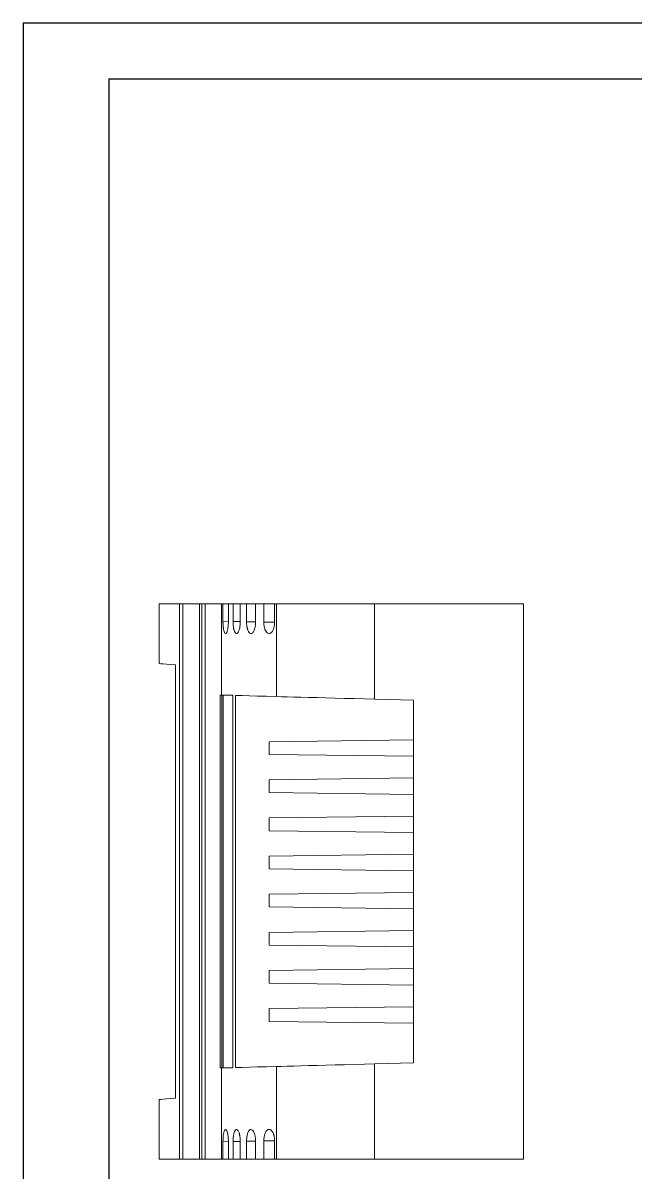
# Model space of a CAD drawing. Header units: inches. Extents: x 2044 to 3108, y 573 to 849.
# Drawn here: x 2509.5 to 2581.9, y 713.8 to 849.5 of the extents above; entities that cross this region are included whole.
import ezdxf

# ---------------------------------------------------------------- set-up
doc = ezdxf.new("R2010")
doc.units = ezdxf.units.IN

msp = doc.modelspace()

# ---------------------------------------------------------------- linework, layer by layer
for p, q in [((2509.541, 849.489), (2900.636, 849.489)), ((2509.541, 849.489), (2509.541, 572.957)), ((2519.661, 842.905), (2894.052, 842.905)), ((2519.661, 842.905), (2519.661, 579.541))]:
    msp.add_line(p, q)
at = {"color": 7, "linetype": 'Continuous', "lineweight": 15}
for p, q in [((2525.601, 780.94), (2525.601, 773.909)), ((2525.601, 780.94), (2527.985, 780.94)), ((2527.985, 715.44), (2527.985, 780.94)), ((2527.985, 780.94), (2528.41, 780.94)), ((2528.41, 780.94), (2528.41, 715.44)), ((2528.41, 780.94), (2530.366, 780.94)), ((2530.366, 780.94), (2530.366, 715.44)), ((2530.366, 780.94), (2530.626, 780.94)), ((2530.626, 780.94), (2530.626, 715.44)), ((2530.626, 780.94), (2531.025, 780.94)), ((2531.025, 715.44), (2531.025, 780.94)), ((2531.025, 780.94), (2532.971, 780.94)), ((2532.971, 780.94), (2532.971, 770.19)), ((2532.971, 780.94), (2533.132, 780.94)), ((2533.132, 778.894), (2533.132, 780.94)), ((2533.77, 780.94), (2533.132, 780.94)), ((2533.77, 780.94), (2533.77, 778.883)), ((2533.77, 780.94), (2534.321, 780.94)), ((2534.321, 778.871), (2534.321, 780.94)), ((2535.171, 780.94), (2534.321, 780.94)), ((2535.171, 780.94), (2535.171, 778.854)), ((2535.171, 780.94), (2535.915, 780.94)), ((2535.915, 778.839), (2535.915, 780.94)), ((2536.978, 780.94), (2535.915, 780.94)), ((2536.978, 780.94), (2536.978, 778.819)), ((2536.978, 780.94), (2537.946, 780.94)), ((2537.946, 778.8), (2537.946, 780.94)), ((2539.223, 780.94), (2537.946, 780.94)), ((2539.223, 780.94), (2539.223, 778.774)), ((2539.223, 780.94), (2539.435, 780.94)), ((2539.435, 770.013), (2539.435, 780.94)), ((2539.435, 780.94), (2551.01, 780.94)), ((2551.01, 780.94), (2551.01, 769.71)), ((2551.01, 780.94), (2568.601, 780.94)), ((2568.601, 715.44), (2568.601, 780.94)), ((2527.515, 773.741), (2527.515, 722.639)), ((2532.812, 726.19), (2532.812, 770.19)), ((2532.812, 770.19), (2532.971, 770.19)), ((2532.971, 770.19), (2534.311, 770.19)), ((2533.005, 726.19), (2533.005, 770.19)), ((2533.168, 770.19), (2533.168, 726.19)), ((2534.311, 770.19), (2534.311, 726.19)), ((2534.595, 726.24), (2534.595, 770.14)), ((2551.01, 769.71), (2555.601, 769.59)), ((2555.601, 769.59), (2555.601, 726.79)), ((2555.601, 764.914), (2538.595, 764.69)), ((2538.595, 764.69), (2538.595, 763.19)), ((2538.595, 763.19), (2555.601, 762.966)), ((2555.601, 760.414), (2538.595, 760.19)), ((2538.595, 760.19), (2538.595, 758.69)), ((2538.595, 758.69), (2555.601, 758.466)), ((2555.601, 755.914), (2538.595, 755.69)), ((2538.595, 755.69), (2538.595, 754.19)), ((2538.595, 754.19), (2555.601, 753.966)), ((2555.601, 751.414), (2538.595, 751.19)), ((2538.595, 751.19), (2538.595, 749.69)), ((2538.595, 749.69), (2555.601, 749.466)), ((2538.595, 746.69), (2555.601, 746.914)), ((2538.595, 745.19), (2538.595, 746.69)), ((2555.601, 744.966), (2538.595, 745.19)), ((2538.595, 742.19), (2555.601, 742.414)), ((2538.595, 740.69), (2538.595, 742.19)), ((2555.601, 740.466), (2538.595, 740.69)), ((2538.595, 737.69), (2555.601, 737.914)), ((2538.595, 736.19), (2538.595, 737.69)), ((2555.601, 735.966), (2538.595, 736.19)), ((2538.595, 733.19), (2555.601, 733.414)), ((2538.595, 731.69), (2538.595, 733.19)), ((2555.601, 731.466), (2538.595, 731.69)), ((2532.971, 726.19), (2532.812, 726.19)), ((2532.971, 726.19), (2532.971, 715.44)), ((2534.311, 726.19), (2532.971, 726.19)), ((2539.435, 715.44), (2539.435, 726.367)), ((2555.601, 726.79), (2551.01, 726.67)), ((2551.01, 726.67), (2551.01, 715.44)), ((2525.601, 722.471), (2525.601, 715.44)), ((2533.132, 717.485), (2533.132, 715.44)), ((2533.77, 715.44), (2533.77, 717.498)), ((2534.321, 717.509), (2534.321, 715.44)), ((2535.171, 715.44), (2535.171, 717.526)), ((2535.915, 717.541), (2535.915, 715.44)), ((2536.978, 715.44), (2536.978, 717.561)), ((2537.946, 717.58), (2537.946, 715.44)), ((2539.223, 715.44), (2539.223, 717.606)), ((2525.601, 715.44), (2527.985, 715.44)), ((2528.41, 715.44), (2527.985, 715.44)), ((2528.41, 715.44), (2530.366, 715.44)), ((2530.626, 715.44), (2530.366, 715.44)), ((2530.626, 715.44), (2531.025, 715.44)), ((2532.971, 715.44), (2531.025, 715.44)), ((2532.971, 715.44), (2533.132, 715.44)), ((2533.77, 715.44), (2533.132, 715.44)), ((2533.77, 715.44), (2534.321, 715.44)), ((2535.171, 715.44), (2534.321, 715.44)), ((2535.171, 715.44), (2535.915, 715.44)), ((2536.978, 715.44), (2535.915, 715.44)), ((2536.978, 715.44), (2537.946, 715.44)), ((2539.223, 715.44), (2537.946, 715.44)), ((2539.223, 715.44), (2539.435, 715.44)), ((2551.01, 715.44), (2539.435, 715.44)), ((2551.01, 715.44), (2568.601, 715.44))]:
    msp.add_line(p, q, dxfattribs=at)
at = {"color": 8, "linetype": 'Continuous', "lineweight": 15}
for p, q in [((2533.132, 778.894), (2533.77, 778.881)), ((2534.321, 778.871), (2535.171, 778.855)), ((2535.915, 778.839), (2536.978, 778.818)), ((2537.946, 778.8), (2539.223, 778.774)), ((2533.77, 717.498), (2533.132, 717.485)), ((2535.171, 717.525), (2534.321, 717.509)), ((2536.977, 717.562), (2535.915, 717.541)), ((2539.223, 717.606), (2537.946, 717.58))]:
    msp.add_line(p, q, dxfattribs=at)
at = {"color": 7, "linetype": 'Continuous', "lineweight": 15, "flags": 128}
for points in [[(2525.601, 773.909), (2525.654, 773.904), (2525.814, 773.89), (2526.081, 773.867), (2526.453, 773.834), (2526.931, 773.792), (2527.515, 773.741)], [(2534.595, 770.14), (2535.379, 770.12), (2536.255, 770.097), (2537.225, 770.071), (2538.285, 770.043), (2539.435, 770.013)], [(2551.01, 769.71), (2549.822, 769.741), (2548.644, 769.772), (2547.485, 769.802), (2546.357, 769.832), (2545.267, 769.861), (2544.225, 769.888), (2543.24, 769.914), (2542.32, 769.938), (2541.473, 769.96), (2540.706, 769.98), (2540.025, 769.998), (2539.435, 770.013)], [(2539.435, 726.367), (2538.285, 726.337), (2537.225, 726.309), (2536.255, 726.283), (2535.379, 726.26), (2534.595, 726.24)], [(2539.435, 726.367), (2540.025, 726.382), (2540.706, 726.4), (2541.473, 726.42), (2542.32, 726.442), (2543.24, 726.466), (2544.225, 726.492), (2545.267, 726.519), (2546.357, 726.548), (2547.485, 726.577), (2548.644, 726.608), (2549.822, 726.639), (2551.01, 726.67)], [(2527.515, 722.639), (2526.931, 722.588), (2526.453, 722.546), (2526.081, 722.513), (2525.814, 722.49), (2525.654, 722.476), (2525.601, 722.471)]]:
    msp.add_lwpolyline(points, dxfattribs=at)
at = {"color": 7, "linetype": 'Continuous', "lineweight": 15}
for points, knots in [([(2533.132, 778.894), (2533.132, 778.856), (2533.132, 778.777), (2533.136, 778.659), (2533.141, 778.538), (2533.148, 778.416), (2533.158, 778.295), (2533.17, 778.178), (2533.184, 778.065), (2533.2, 777.959), (2533.234, 777.773), (2533.309, 777.527), (2533.423, 777.404), (2533.532, 777.487), (2533.61, 777.656), (2533.667, 777.843), (2533.705, 778.035), (2533.734, 778.241), (2533.754, 778.457), (2533.767, 778.672), (2533.769, 778.814), (2533.77, 778.883)], [0, 0, 0, 0, 0.0250551, 0.051102, 0.0780563, 0.1058059, 0.1342113, 0.1631078, 0.1923086, 0.2216103, 0.2507997, 0.3585345, 0.4998012, 0.6075955, 0.690532, 0.7495308, 0.8034785, 0.8563502, 0.9071773, 0.955219, 1, 1, 1, 1]), ([(2534.321, 778.871), (2534.321, 778.834), (2534.322, 778.757), (2534.326, 778.64), (2534.334, 778.521), (2534.344, 778.401), (2534.357, 778.282), (2534.373, 778.166), (2534.392, 778.054), (2534.414, 777.949), (2534.461, 777.768), (2534.563, 777.526), (2534.713, 777.406), (2534.856, 777.483), (2534.959, 777.644), (2535.035, 777.827), (2535.085, 778.016), (2535.123, 778.219), (2535.15, 778.433), (2535.168, 778.645), (2535.17, 778.786), (2535.171, 778.854)], [0, 0, 0, 0, 0.0248191, 0.0506578, 0.0774449, 0.1050807, 0.1334382, 0.1623646, 0.1916856, 0.2212102, 0.2507381, 0.3567122, 0.4997133, 0.6056288, 0.6887064, 0.749532, 0.8035424, 0.8564335, 0.9072519, 0.9552618, 1, 1, 1, 1]), ([(2535.915, 778.839), (2535.915, 778.802), (2535.916, 778.726), (2535.922, 778.612), (2535.931, 778.495), (2535.945, 778.377), (2535.962, 778.259), (2535.982, 778.145), (2536.007, 778.035), (2536.035, 777.932), (2536.095, 777.756), (2536.222, 777.523), (2536.409, 777.407), (2536.587, 777.48), (2536.714, 777.634), (2536.807, 777.811), (2536.87, 777.996), (2536.918, 778.195), (2536.952, 778.405), (2536.974, 778.614), (2536.977, 778.753), (2536.978, 778.819)], [0, 0, 0, 0, 0.024643, 0.0503242, 0.0769835, 0.1045319, 0.1328521, 0.1618007, 0.1912119, 0.2209026, 0.2506802, 0.3560627, 0.4996091, 0.6055544, 0.688668, 0.7495286, 0.8039165, 0.8569461, 0.9077109, 0.9555293, 1, 1, 1, 1]), ([(2537.946, 778.8), (2537.946, 778.764), (2537.947, 778.69), (2537.955, 778.578), (2537.966, 778.463), (2537.983, 778.348), (2538.004, 778.233), (2538.029, 778.121), (2538.06, 778.014), (2538.094, 777.912), (2538.166, 777.743), (2538.321, 777.521), (2538.526, 777.417), (2538.713, 777.461), (2538.838, 777.555), (2538.938, 777.672), (2539.023, 777.807), (2539.092, 777.968), (2539.15, 778.162), (2539.191, 778.368), (2539.218, 778.573), (2539.221, 778.708), (2539.223, 778.774)], [0, 0, 0, 0, 0.0243735, 0.0498144, 0.0762787, 0.1036918, 0.1319495, 0.1609208, 0.1904529, 0.2203775, 0.2505184, 0.3549102, 0.4993046, 0.5806826, 0.6495227, 0.7056257, 0.7495993, 0.8044247, 0.8576003, 0.9082885, 0.9558655, 1, 1, 1, 1]), ([(2533.77, 717.498), (2533.769, 717.536), (2533.769, 717.612), (2533.765, 717.729), (2533.758, 717.848), (2533.749, 717.969), (2533.738, 718.089), (2533.724, 718.207), (2533.707, 718.321), (2533.688, 718.429), (2533.651, 718.605), (2533.565, 718.853), (2533.451, 718.976), (2533.344, 718.895), (2533.272, 718.732), (2533.22, 718.538), (2533.186, 718.338), (2533.162, 718.133), (2533.145, 717.917), (2533.134, 717.699), (2533.133, 717.555), (2533.132, 717.485)], [0, 0, 0, 0, 0.0245317, 0.0501114, 0.076686, 0.1041763, 0.132477, 0.1614569, 0.1909618, 0.2208183, 0.250839, 0.3490927, 0.499701, 0.5984443, 0.6819471, 0.7495064, 0.8022067, 0.8546337, 0.9056532, 0.9543308, 1, 1, 1, 1]), ([(2535.171, 717.526), (2535.171, 717.563), (2535.17, 717.639), (2535.165, 717.754), (2535.156, 717.872), (2535.144, 717.991), (2535.129, 718.11), (2535.111, 718.226), (2535.089, 718.338), (2535.064, 718.444), (2535.013, 718.617), (2534.901, 718.857), (2534.75, 718.975), (2534.608, 718.895), (2534.512, 718.736), (2534.442, 718.547), (2534.396, 718.351), (2534.363, 718.148), (2534.339, 717.934), (2534.324, 717.72), (2534.322, 717.577), (2534.321, 717.509)], [0, 0, 0, 0, 0.0244588, 0.0499706, 0.0764886, 0.1039386, 0.1322194, 0.1612037, 0.1907411, 0.2206628, 0.2507871, 0.3500214, 0.4996492, 0.5993948, 0.6828673, 0.7495022, 0.8026047, 0.8551813, 0.9061491, 0.9546257, 1, 1, 1, 1]), ([(2536.978, 717.561), (2536.978, 717.597), (2536.977, 717.672), (2536.97, 717.785), (2536.96, 717.901), (2536.945, 718.018), (2536.926, 718.135), (2536.903, 718.249), (2536.875, 718.359), (2536.844, 718.463), (2536.781, 718.631), (2536.642, 718.861), (2536.455, 718.973), (2536.279, 718.897), (2536.158, 718.744), (2536.07, 718.561), (2536.011, 718.37), (2535.969, 718.171), (2535.938, 717.96), (2535.919, 717.749), (2535.916, 717.609), (2535.915, 717.541)], [0, 0, 0, 0, 0.0242995, 0.0496655, 0.0760627, 0.1034278, 0.1316697, 0.1606702, 0.1902877, 0.2203612, 0.2507171, 0.3499969, 0.4995623, 0.5998868, 0.6833615, 0.7494963, 0.8030031, 0.8557325, 0.9066481, 0.9549208, 1, 1, 1, 1]), ([(2539.223, 717.606), (2539.223, 717.642), (2539.222, 717.715), (2539.213, 717.826), (2539.201, 717.939), (2539.183, 718.054), (2539.159, 718.168), (2539.131, 718.279), (2539.098, 718.387), (2539.059, 718.488), (2539.002, 718.611), (2538.903, 718.759), (2538.753, 718.903), (2538.569, 718.962), (2538.388, 718.898), (2538.243, 718.751), (2538.137, 718.576), (2538.065, 718.391), (2538.012, 718.196), (2537.975, 717.99), (2537.951, 717.784), (2537.948, 717.646), (2537.946, 717.58)], [0, 0, 0, 0, 0.0240885, 0.0492592, 0.0754919, 0.1027357, 0.1309097, 0.1599057, 0.1895923, 0.2198207, 0.2504323, 0.3116242, 0.3945996, 0.4998354, 0.6010175, 0.6844321, 0.7496892, 0.8037524, 0.8566603, 0.9074596, 0.9553956, 1, 1, 1, 1])]:
    msp.add_open_spline(points, degree=3, knots=knots, dxfattribs=at)

doc.saveas('drawing.dxf')
